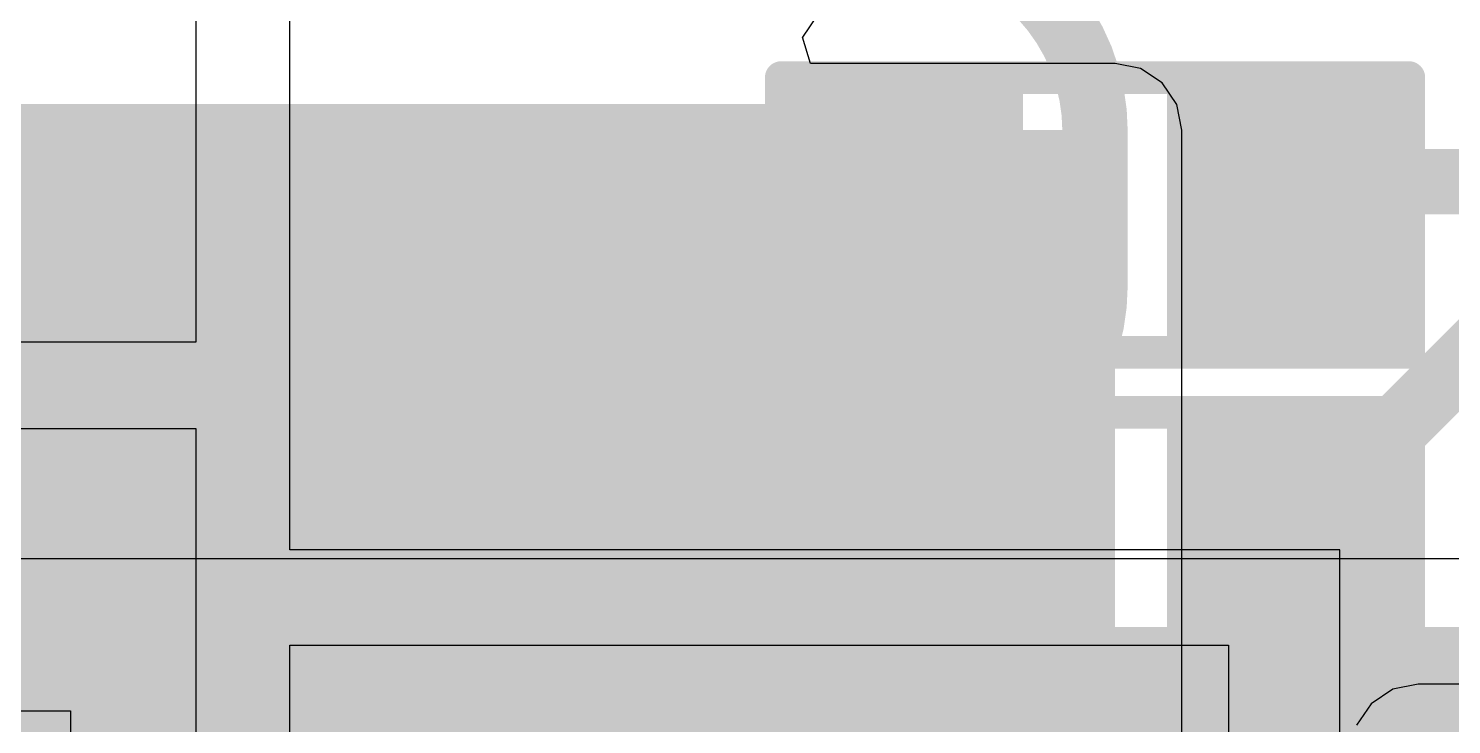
# Model space of a CAD drawing. Header units: inches. Extents: x -0.01 to 2.44, y -0.01 to 2.26.
# Drawn here: x 0.7094 to 0.9271, y 1.2566 to 1.3629 of the extents above; entities that cross this region are included whole.
import ezdxf

# ---------------------------------------------------------------- set-up
doc = ezdxf.new("R2010")
doc.units = ezdxf.units.IN
doc.header["$MEASUREMENT"] = 0
for name, color, linetype in [('Bottom Layer', 5, 'Continuous'), ('Bottom Overlay', 54, 'Continuous'), ('Bottom Paste', 16, 'Continuous'), ('Bottom Solder', 6, 'Continuous'), ('POWER', 76, 'Continuous'), ('SIGNAL2', 156, 'Continuous'), ('Top Layer', 1, 'Continuous'), ('Top Overlay', 2, 'Continuous'), ('Top Paste', 8, 'Continuous'), ('Top Solder', 216, 'Continuous')]:
    doc.layers.add(name, color=color, linetype=linetype)

# ---------------------------------------------------------------- blocks, each defined once
blk = doc.blocks.new('R___0603_19')
at = {"layer": 'Top Layer'}
for points in [[(-0.015, 0.0175), (-0.015, -0.0175), (-0.045, -0.0175), (-0.045, 0.0175)], [(0.045, 0.0175), (0.045, -0.0175), (0.015, -0.0175), (0.015, 0.0175)]]:
    blk.add_hatch(color=1, dxfattribs=at).paths.add_polyline_path(points)
at = {"layer": 'Top Paste'}
for points in [[(-0.015, 0.0175), (-0.015, -0.0175), (-0.045, -0.0175), (-0.045, 0.0175)], [(0.045, 0.0175), (0.045, -0.0175), (0.015, -0.0175), (0.015, 0.0175)]]:
    blk.add_hatch(color=8, dxfattribs=at).paths.add_polyline_path(points)
at = {"layer": 'Top Solder'}
for points in [[(-0.011, 0.0215), (-0.011, -0.0215), (-0.049, -0.0215), (-0.049, 0.0215)], [(0.049, 0.0215), (0.049, -0.0215), (0.011, -0.0215), (0.011, 0.0215)]]:
    blk.add_hatch(color=216, dxfattribs=at).paths.add_polyline_path(points)
at = {"layer": 'Top Overlay'}
for points in [[(-0.048, -0.021, 0.005, 0.005, 0), (-0.048, 0.021, 0.005, 0.005, 0)], [(-0.048, 0.021, 0.005, 0.005, 0), (0.048, 0.021, 0.005, 0.005, 0)], [(0.048, -0.021, 0.005, 0.005, 0), (0.048, 0.021, 0.005, 0.005, 0)], [(-0.048, -0.021, 0.005, 0.005, 0), (0.048, -0.021, 0.005, 0.005, 0)]]:
    blk.add_lwpolyline(points, format="xyseb", dxfattribs=at)
for points in [[(-0.04925, 0.021, 0.0025, 0.0025, 1), (-0.04675, 0.021, 0.0025, 0.0025, 1)], [(-0.04925, 0.021, 0.0025, 0.0025, 1), (-0.04675, 0.021, 0.0025, 0.0025, 1)], [(0.04675, 0.021, 0.0025, 0.0025, 1), (0.04925, 0.021, 0.0025, 0.0025, 1)], [(0.04675, 0.021, 0.0025, 0.0025, 1), (0.04925, 0.021, 0.0025, 0.0025, 1)], [(-0.04925, -0.021, 0.0025, 0.0025, 1), (-0.04675, -0.021, 0.0025, 0.0025, 1)], [(-0.04925, -0.021, 0.0025, 0.0025, 1), (-0.04675, -0.021, 0.0025, 0.0025, 1)], [(0.04675, -0.021, 0.0025, 0.0025, 1), (0.04925, -0.021, 0.0025, 0.0025, 1)], [(0.04675, -0.021, 0.0025, 0.0025, 1), (0.04925, -0.021, 0.0025, 0.0025, 1)]]:
    blk.add_lwpolyline(points, format="xyseb", close=True, dxfattribs=at)
blk = doc.blocks.new('R___0603_20')
at = {"layer": 'Top Layer'}
for points in [[(-0.015, 0.0175), (-0.015, -0.0175), (-0.045, -0.0175), (-0.045, 0.0175)], [(0.045, 0.0175), (0.045, -0.0175), (0.015, -0.0175), (0.015, 0.0175)]]:
    blk.add_hatch(color=1, dxfattribs=at).paths.add_polyline_path(points)
at = {"layer": 'Top Paste'}
for points in [[(-0.015, 0.0175), (-0.015, -0.0175), (-0.045, -0.0175), (-0.045, 0.0175)], [(0.045, 0.0175), (0.045, -0.0175), (0.015, -0.0175), (0.015, 0.0175)]]:
    blk.add_hatch(color=8, dxfattribs=at).paths.add_polyline_path(points)
at = {"layer": 'Top Solder'}
for points in [[(-0.011, 0.0215), (-0.011, -0.0215), (-0.049, -0.0215), (-0.049, 0.0215)], [(0.049, 0.0215), (0.049, -0.0215), (0.011, -0.0215), (0.011, 0.0215)]]:
    blk.add_hatch(color=216, dxfattribs=at).paths.add_polyline_path(points)
at = {"layer": 'Top Overlay'}
for points in [[(-0.048, -0.021, 0.005, 0.005, 0), (-0.048, 0.021, 0.005, 0.005, 0)], [(-0.048, 0.021, 0.005, 0.005, 0), (0.048, 0.021, 0.005, 0.005, 0)], [(0.048, -0.021, 0.005, 0.005, 0), (0.048, 0.021, 0.005, 0.005, 0)], [(-0.048, -0.021, 0.005, 0.005, 0), (0.048, -0.021, 0.005, 0.005, 0)]]:
    blk.add_lwpolyline(points, format="xyseb", dxfattribs=at)
for points in [[(-0.04925, 0.021, 0.0025, 0.0025, 1), (-0.04675, 0.021, 0.0025, 0.0025, 1)], [(-0.04925, 0.021, 0.0025, 0.0025, 1), (-0.04675, 0.021, 0.0025, 0.0025, 1)], [(0.04675, 0.021, 0.0025, 0.0025, 1), (0.04925, 0.021, 0.0025, 0.0025, 1)], [(0.04675, 0.021, 0.0025, 0.0025, 1), (0.04925, 0.021, 0.0025, 0.0025, 1)], [(-0.04925, -0.021, 0.0025, 0.0025, 1), (-0.04675, -0.021, 0.0025, 0.0025, 1)], [(-0.04925, -0.021, 0.0025, 0.0025, 1), (-0.04675, -0.021, 0.0025, 0.0025, 1)], [(0.04675, -0.021, 0.0025, 0.0025, 1), (0.04925, -0.021, 0.0025, 0.0025, 1)], [(0.04675, -0.021, 0.0025, 0.0025, 1), (0.04925, -0.021, 0.0025, 0.0025, 1)]]:
    blk.add_lwpolyline(points, format="xyseb", close=True, dxfattribs=at)
blk = doc.blocks.new('SOT__223_B_30')
at = {"layer": 'Bottom Layer'}
blk.add_hatch(color=5, dxfattribs=at).paths.add_polyline_path([(-0.0748, -0.08071), (0.0748, -0.08071), (0.0748, -0.15945), (-0.0748, -0.15945)])
at = {"layer": 'Bottom Paste'}
blk.add_hatch(color=16, dxfattribs=at).paths.add_polyline_path([(-0.0748, -0.08071), (0.0748, -0.08071), (0.0748, -0.15945), (-0.0748, -0.15945)])
at = {"layer": 'Bottom Solder'}
blk.add_hatch(color=6, dxfattribs=at).paths.add_polyline_path([(-0.0788, -0.07671), (0.0788, -0.07671), (0.0788, -0.16345), (-0.0788, -0.16345)])
at = {"layer": 'Bottom Overlay'}
for points in [[(-0.13, 0.072, 0.005, 0.005, 0), (-0.13, -0.071, 0.005, 0.005, 0)], [(0.13, -0.071, 0.005, 0.005, 0), (-0.13, -0.071, 0.005, 0.005, 0)]]:
    blk.add_lwpolyline(points, format="xyseb", dxfattribs=at)
blk.add_lwpolyline([(-0.13125, -0.071, 0.0025, 0.0025, 1), (-0.12875, -0.071, 0.0025, 0.0025, 1)], format="xyseb", close=True, dxfattribs=at)
blk.add_lwpolyline([(-0.13125, -0.071, 0.0025, 0.0025, 1), (-0.12875, -0.071, 0.0025, 0.0025, 1)], format="xyseb", close=True, dxfattribs=at)

msp = doc.modelspace()

# ---------------------------------------------------------------- hatches: boundary and pattern name
at = {"layer": 'Bottom Layer'}
for points in [[(0.72602, 1.13305), (0.87563, 1.13305), (0.87563, 1.34741), (0.72602, 1.34741)], [(0.72602, 0.96596), (0.78508, 0.96596), (0.78508, 1.30804), (0.72602, 1.30804)]]:
    msp.add_hatch(color=5, dxfattribs=at).paths.add_polyline_path(points)

# ---------------------------------------------------------------- linework, layer by layer
for p, q in [((0.82787, 1.36163), (0.83008, 1.36494)), ((0.82783, 1.3616), (0.82787, 1.36163)), ((0.82904, 1.3576), (0.82783, 1.3616)), ((0.87563, 1.3576), (0.82904, 1.3576)), ((0.87953, 1.35683), (0.87563, 1.3576)), ((0.88284, 1.35462), (0.87953, 1.35683)), ((0.88505, 1.35131), (0.88284, 1.35462)), ((0.88583, 1.34741), (0.88505, 1.35131)), ((0.88583, 1.13305), (0.88583, 1.34741)), ((0.922, 1.26273), (0.9181, 1.26196)), ((1.13154, 1.26273), (0.922, 1.26273)), ((0.9181, 1.26196), (0.91479, 1.25974)), ((0.67692, 1.25867), (0.71583, 1.25867)), ((0.71583, 1.25867), (0.71583, 1.13305)), ((0.91479, 1.25974), (0.91258, 1.25644))]:
    msp.add_line(p, q, dxfattribs=at)
at = {"layer": 'POWER'}
for p, q in [((0.735, 1.3735), (0.735, 1.315)), ((0.74937, 1.28326), (0.74937, 1.36934)), ((0.735, 1.315), (0.63389, 1.315)), ((0.61772, 1.30182), (0.735, 1.30182)), ((0.735, 1.30182), (0.735, 0.67791)), ((0.91, 1.28326), (0.74937, 1.28326)), ((0.91, 1.07138), (0.91, 1.28326)), ((0.74937, 0.6912), (0.74937, 1.26867)), ((0.74937, 1.26867), (0.89297, 1.26867)), ((0.89297, 1.26867), (0.89297, 0.81))]:
    msp.add_line(p, q, dxfattribs=at)
at = {"layer": 'SIGNAL2'}
msp.add_line((1.06426, 1.2819), (0.65511, 1.2819), dxfattribs=at)
msp.add_lwpolyline([(0.65511, 1.25896, 0.025, 0.025, 0), (1.06426, 1.25896, 0.025, 0.025, 0)], format="xyseb", dxfattribs=at)
at = {"layer": 'Top Layer'}
for points in [[(0.85256, 1.37553, 0.01, 0.01, -0.317837), (0.87256, 1.34724, 0.01, 0.01, 0)], [(0.72173, 1.33444, 0.01, 0.01, -0.414214), (0.70152, 1.35464, 0.01, 0.01, 0)], [(0.87256, 1.32366, 0.01, 0.01, 0), (0.87256, 1.34724, 0.01, 0.01, 0)], [(0.90256, 1.33444, 0.01, 0.01, -0.414214), (0.90765, 1.33953, 0.01, 0.01, 0)], [(0.90765, 1.33953, 0.01, 0.01, 0), (0.96421, 1.33953, 0.01, 0.01, 0)], [(0.72173, 1.33444, 0.01, 0.01, 0), (0.84256, 1.33444, 0.01, 0.01, 0)], [(0.87256, 1.32366, 0.01, 0.01, -0.317837), (0.85256, 1.29538, 0.01, 0.01, 0)], [(0.90256, 1.28576, 0.01, 0.01, 0), (0.93613, 1.31933, 0.01, 0.01, 0)], [(0.84256, 1.28326, 0.01, 0.01, 0), (0.85256, 1.29538, 0.01, 0.01, 0)], [(0.90256, 1.28326, 0.01, 0.01, 0), (0.90256, 1.28576, 0.01, 0.01, 0)]]:
    msp.add_lwpolyline(points, format="xyseb", dxfattribs=at)
for points in [[(0.87006, 1.34724, 0.005, 0.005, 1), (0.87506, 1.34724, 0.005, 0.005, 1)], [(0.87006, 1.34724, 0.005, 0.005, 1), (0.87506, 1.34724, 0.005, 0.005, 1)], [(0.90515, 1.33953, 0.005, 0.005, 1), (0.91015, 1.33953, 0.005, 0.005, 1)], [(0.90515, 1.33953, 0.005, 0.005, 1), (0.91015, 1.33953, 0.005, 0.005, 1)], [(0.71923, 1.33444, 0.005, 0.005, 1), (0.72423, 1.33444, 0.005, 0.005, 1)], [(0.71923, 1.33444, 0.005, 0.005, 1), (0.72423, 1.33444, 0.005, 0.005, 1)], [(0.84006, 1.33444, 0.005, 0.005, 1), (0.84506, 1.33444, 0.005, 0.005, 1)], [(0.90006, 1.33444, 0.005, 0.005, 1), (0.90506, 1.33444, 0.005, 0.005, 1)], [(0.87006, 1.32366, 0.005, 0.005, 1), (0.87506, 1.32366, 0.005, 0.005, 1)], [(0.87006, 1.32366, 0.005, 0.005, 1), (0.87506, 1.32366, 0.005, 0.005, 1)], [(0.85006, 1.29538, 0.005, 0.005, 1), (0.85506, 1.29538, 0.005, 0.005, 1)], [(0.85006, 1.29538, 0.005, 0.005, 1), (0.85506, 1.29538, 0.005, 0.005, 1)], [(0.90006, 1.28576, 0.005, 0.005, 1), (0.90506, 1.28576, 0.005, 0.005, 1)], [(0.90006, 1.28576, 0.005, 0.005, 1), (0.90506, 1.28576, 0.005, 0.005, 1)], [(0.84006, 1.28326, 0.005, 0.005, 1), (0.84506, 1.28326, 0.005, 0.005, 1)], [(0.90006, 1.28326, 0.005, 0.005, 1), (0.90506, 1.28326, 0.005, 0.005, 1)]]:
    msp.add_lwpolyline(points, format="xyseb", close=True, dxfattribs=at)

# ---------------------------------------------------------------- block references
for name, p in [('R___0603_20', (0.87256, 1.33444)), ('R___0603_19', (0.87256, 1.28326))]:
    msp.add_blockref(name, p)
at = {"rotation": 180}
msp.add_blockref('SOT__223_B_30', (0.75555, 1.18796), dxfattribs=at)

doc.saveas('drawing.dxf')
